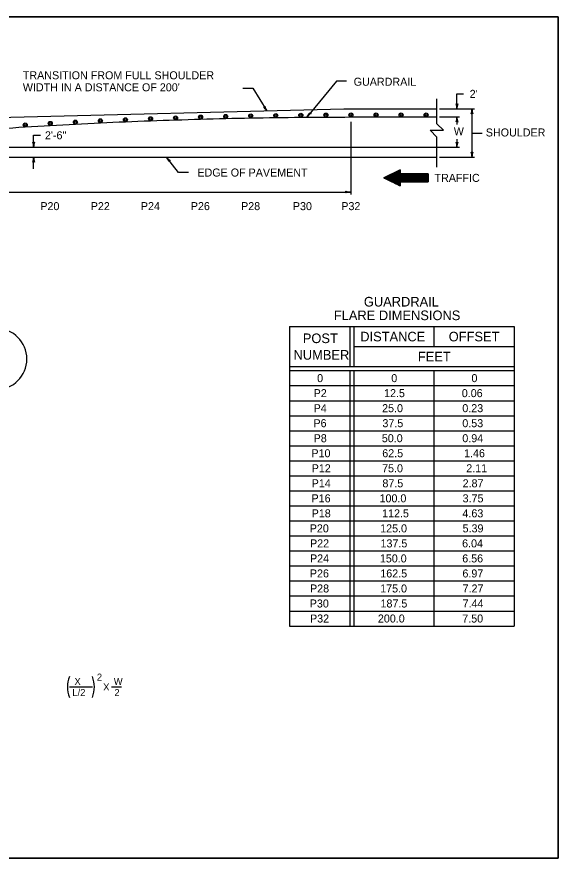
# Model space of a CAD drawing. Extents: x 1007 to 1035.5, y 1000.5 to 1021.5.
# Drawn here: x 1022 to 1035.5, y 1000.5 to 1021.5 of the extents above; entities that cross this region are included whole.
import ezdxf

# ---------------------------------------------------------------- set-up
doc = ezdxf.new("R2010")
doc.units = 0
for name, color, linetype in [('Level 1', 7, 'Continuous'), ('Level 10', 7, 'Continuous'), ('Level 11', 7, 'Continuous'), ('Level 15', 7, 'Continuous')]:
    doc.layers.add(name, color=color, linetype=linetype)

msp = doc.modelspace()

# ---------------------------------------------------------------- linework, layer by layer
at = {"layer": 'Level 1'}
for p, q in [((1029.967, 1019.89), (1029.239, 1019.003)), ((1030.217, 1019.89), (1029.967, 1019.89)), ((1027.636, 1019.718), (1027.886, 1019.718)), ((1027.886, 1019.718), (1028.231, 1019.154)), ((1032.975, 1019.2), (1032.975, 1019.575)), ((1032.975, 1019.575), (1033.139, 1019.575)), ((1010.15, 1018.7), (1030.15, 1019.2)), ((1030.15, 1019.2), (1032.475, 1019.2)), ((1032.538, 1019.2), (1033.413, 1019.2)), ((1033.35, 1019.2), (1033.35, 1018)), ((1030.331, 1019), (1032.475, 1019)), ((1032.538, 1019), (1033.038, 1019)), ((1032.975, 1019), (1032.975, 1018.816)), ((1030.331, 1018.876), (1030.331, 1017.063)), ((1022.416, 1018.25), (1022.416, 1018.545)), ((1022.416, 1018.545), (1022.586, 1018.545)), ((1033.35, 1018.6), (1033.603, 1018.6)), ((1032.975, 1018.449), (1032.975, 1018.249)), ((1013.803, 1018.249), (1033.038, 1018.249)), ((1007.5, 1018), (1032.475, 1018)), ((1022.416, 1017.705), (1022.416, 1018)), ((1032.538, 1018), (1033.413, 1018)), ((1018.693, 1017.125), (1030.331, 1017.125)), ((1028.801, 1013.769), (1028.801, 1006.294)), ((1028.801, 1013.769), (1034.401, 1013.769)), ((1030.301, 1013.769), (1030.301, 1012.769)), ((1030.401, 1013.769), (1030.401, 1012.769)), ((1032.401, 1013.769), (1032.401, 1013.269)), ((1034.401, 1013.769), (1034.401, 1006.294)), ((1030.401, 1013.269), (1034.401, 1013.269)), ((1028.801, 1012.769), (1034.401, 1012.769)), ((1028.801, 1012.669), (1034.401, 1012.669)), ((1030.301, 1012.669), (1030.301, 1006.294)), ((1030.401, 1012.669), (1030.401, 1006.294)), ((1032.401, 1012.669), (1032.401, 1006.294)), ((1028.801, 1012.294), (1033.358, 1012.294)), ((1028.801, 1012.294), (1034.401, 1012.294)), ((1033.554, 1012.294), (1033.901, 1012.294)), ((1028.801, 1011.919), (1033.358, 1011.919)), ((1028.801, 1011.919), (1034.401, 1011.919)), ((1033.554, 1011.919), (1033.901, 1011.919)), ((1028.801, 1011.544), (1033.358, 1011.544)), ((1028.801, 1011.544), (1034.401, 1011.544)), ((1033.554, 1011.544), (1033.901, 1011.544)), ((1028.801, 1011.169), (1033.358, 1011.169)), ((1028.801, 1011.169), (1034.401, 1011.169)), ((1033.554, 1011.169), (1033.901, 1011.169)), ((1028.801, 1010.794), (1033.358, 1010.794)), ((1028.801, 1010.794), (1034.401, 1010.794)), ((1033.554, 1010.794), (1033.901, 1010.794)), ((1028.801, 1010.419), (1033.358, 1010.419)), ((1028.801, 1010.419), (1034.401, 1010.419)), ((1033.554, 1010.419), (1033.901, 1010.419)), ((1028.801, 1010.044), (1033.358, 1010.044)), ((1028.801, 1010.044), (1034.401, 1010.044)), ((1033.554, 1010.044), (1033.901, 1010.044)), ((1028.801, 1009.669), (1033.358, 1009.669)), ((1028.801, 1009.669), (1034.401, 1009.669)), ((1033.554, 1009.669), (1033.901, 1009.669)), ((1028.801, 1009.294), (1033.358, 1009.294)), ((1028.801, 1009.294), (1034.401, 1009.294)), ((1033.554, 1009.294), (1033.901, 1009.294)), ((1028.801, 1008.919), (1033.358, 1008.919)), ((1028.801, 1008.919), (1034.401, 1008.919)), ((1033.554, 1008.919), (1033.901, 1008.919)), ((1028.801, 1008.544), (1033.358, 1008.544)), ((1028.801, 1008.544), (1034.401, 1008.544)), ((1033.554, 1008.544), (1033.901, 1008.544)), ((1028.801, 1008.169), (1033.358, 1008.169)), ((1028.801, 1008.169), (1034.401, 1008.169)), ((1033.554, 1008.169), (1033.901, 1008.169)), ((1028.801, 1007.794), (1033.358, 1007.794)), ((1028.801, 1007.794), (1034.401, 1007.794)), ((1033.554, 1007.794), (1033.901, 1007.794)), ((1028.801, 1007.419), (1033.358, 1007.419)), ((1028.801, 1007.419), (1034.401, 1007.419)), ((1033.554, 1007.419), (1033.901, 1007.419)), ((1028.801, 1007.044), (1033.358, 1007.044)), ((1028.801, 1007.044), (1034.401, 1007.044)), ((1033.554, 1007.044), (1033.901, 1007.044)), ((1028.801, 1006.669), (1033.358, 1006.669)), ((1028.801, 1006.669), (1034.401, 1006.669)), ((1033.554, 1006.669), (1033.901, 1006.669)), ((1028.801, 1006.294), (1034.401, 1006.294)), ((1023.307, 1004.773), (1023.884, 1004.773)), ((1024.357, 1004.773), (1024.603, 1004.773))]:
    msp.add_line(p, q, dxfattribs=at)
for points in [[(1032.475, 1017.75), (1032.475, 1018.5), (1032.309, 1018.667), (1032.642, 1018.667), (1032.475, 1018.833), (1032.475, 1019.45)], [(1031.525, 1017.666), (1031.555, 1017.666)], [(1031.545, 1017.676), (1031.555, 1017.676)], [(1031.163, 1017.476), (1032.255, 1017.476)], [(1031.167, 1017.486), (1032.255, 1017.486)], [(1031.183, 1017.466), (1032.255, 1017.466)], [(1031.183, 1017.466), (1032.255, 1017.466)], [(1031.187, 1017.496), (1032.255, 1017.496)], [(1031.203, 1017.456), (1032.255, 1017.456)], [(1031.207, 1017.506), (1032.255, 1017.506)], [(1031.227, 1017.516), (1032.255, 1017.516)], [(1031.246, 1017.526), (1032.255, 1017.526)], [(1031.266, 1017.536), (1032.255, 1017.536)], [(1031.286, 1017.546), (1032.255, 1017.546)], [(1031.306, 1017.556), (1032.255, 1017.556)], [(1031.326, 1017.566), (1032.255, 1017.566)], [(1031.346, 1017.576), (1032.255, 1017.576)], [(1031.366, 1017.586), (1031.555, 1017.586)], [(1031.386, 1017.596), (1031.555, 1017.596)], [(1031.386, 1017.596), (1031.555, 1017.596)], [(1031.406, 1017.606), (1031.555, 1017.606)], [(1031.426, 1017.616), (1031.555, 1017.616)], [(1031.446, 1017.626), (1031.555, 1017.626)], [(1031.466, 1017.636), (1031.555, 1017.636)], [(1031.486, 1017.646), (1031.555, 1017.646)], [(1031.506, 1017.656), (1031.555, 1017.656)], [(1031.224, 1017.446), (1032.255, 1017.446)], [(1031.244, 1017.436), (1032.255, 1017.436)], [(1031.264, 1017.426), (1032.255, 1017.426)], [(1031.284, 1017.416), (1032.255, 1017.416)], [(1031.304, 1017.406), (1032.255, 1017.406)], [(1031.324, 1017.396), (1032.255, 1017.396)], [(1031.344, 1017.386), (1032.255, 1017.386)], [(1031.354, 1017.381), (1032.255, 1017.381)], [(1031.374, 1017.371), (1031.555, 1017.371)], [(1031.394, 1017.361), (1031.555, 1017.361)], [(1031.414, 1017.351), (1031.555, 1017.351)], [(1031.434, 1017.341), (1031.555, 1017.341)], [(1031.454, 1017.331), (1031.555, 1017.331)], [(1031.474, 1017.321), (1031.555, 1017.321)], [(1031.495, 1017.311), (1031.555, 1017.311)], [(1031.515, 1017.301), (1031.555, 1017.301)], [(1031.535, 1017.291), (1031.555, 1017.291)], [(1031.555, 1017.281), (1031.555, 1017.281)]]:
    msp.add_lwpolyline(points, dxfattribs=at)
for points in [[(1031.155, 1017.48), (1031.555, 1017.281), (1031.555, 1017.381), (1032.255, 1017.381), (1032.255, 1017.581), (1031.555, 1017.581), (1031.555, 1017.681)], [(1031.555, 1017.281), (1031.155, 1017.48), (1031.555, 1017.681), (1031.555, 1017.581), (1032.255, 1017.581), (1032.255, 1017.381), (1031.555, 1017.381)]]:
    msp.add_lwpolyline(points, close=True, dxfattribs=at)
for centre, radius in [((1023.456, 1018.872), 0.05), ((1024.081, 1018.905), 0.05), ((1024.081, 1018.905), 0.025), ((1024.706, 1018.931), 0.05), ((1024.706, 1018.931), 0.025), ((1025.331, 1018.957), 0.05), ((1025.331, 1018.957), 0.025), ((1025.956, 1018.977), 0.05), ((1025.956, 1018.977), 0.025), ((1026.581, 1018.998), 0.05), ((1026.581, 1018.998), 0.025), ((1027.206, 1019.013), 0.05), ((1027.206, 1019.013), 0.025), ((1027.831, 1019.028), 0.05), ((1027.831, 1019.028), 0.025), ((1028.456, 1019.036), 0.05), ((1028.456, 1019.036), 0.025), ((1029.081, 1019.045), 0.05), ((1029.081, 1019.045), 0.025), ((1029.706, 1019.048), 0.05), ((1029.706, 1019.048), 0.025), ((1030.331, 1019.051), 0.05), ((1030.331, 1019.051), 0.025), ((1030.956, 1019.051), 0.05), ((1030.956, 1019.051), 0.025), ((1031.581, 1019.051), 0.05), ((1031.581, 1019.051), 0.025), ((1032.206, 1019.051), 0.05), ((1032.206, 1019.051), 0.025), ((1022.206, 1018.802), 0.05), ((1022.206, 1018.802), 0.025), ((1022.831, 1018.84), 0.05), ((1022.831, 1018.84), 0.025), ((1023.456, 1018.872), 0.025)]:
    msp.add_circle(centre, radius, dxfattribs=at)
for centre, radius, start, end in [((1028.154, 1019.281), 0.0312, 260.1963, 342.313), ((1027.898, 1018.95), 0.391, 31.4217, 50.0905), ((1028.564, 1019.357), 0.391, 192.7689, 211.4156), ((1027.898, 1018.95), 0.391, 31.4095, 31.4217), ((1032.975, 1019.349), 0.0312, 228.7746, 310.8913), ((1032.585, 1019.2), 0.391, 0, 18.6688), ((1033.366, 1019.2), 0.391, 161.3472, 179.9939), ((1032.585, 1019.2), 0.391, 359.9878, 0), ((1032.96, 1019.2), 0.391, 341.3472, 359.9939), ((1033.741, 1019.2), 0.391, 180, 198.6688), ((1033.741, 1019.2), 0.391, 179.9878, 180), ((1028.937, 1019.25), 0.391, 320.6307, 339.2995), ((1029.541, 1018.755), 0.391, 121.9778, 140.6246), ((1028.937, 1019.25), 0.391, 320.6185, 320.6307), ((1029.334, 1019.117), 0.0312, 189.4053, 271.522), ((1032.585, 1019), 0.391, 341.3472, 359.9939), ((1033.366, 1019), 0.391, 180, 198.6688), ((1033.366, 1019), 0.391, 179.9878, 180), ((1033.35, 1019.051), 0.0312, 48.7746, 130.8913), ((1032.975, 1018.851), 0.0312, 48.7746, 130.8913), ((1022.416, 1018.399), 0.0312, 228.7746, 310.8913), ((1022.025, 1018.25), 0.391, 0, 18.6688), ((1022.807, 1018.25), 0.391, 161.3472, 179.9939), ((1032.975, 1018.398), 0.0312, 228.7746, 310.8913), ((1032.585, 1018.249), 0.391, 0, 18.6688), ((1033.366, 1018.249), 0.391, 161.3472, 179.9939), ((1022.025, 1018.25), 0.391, 359.9878, 0), ((1032.585, 1018.249), 0.391, 359.9878, 0), ((1033.35, 1018.149), 0.0312, 228.7746, 310.8913), ((1032.96, 1018), 0.391, 0, 18.6688), ((1033.741, 1018), 0.391, 161.3472, 179.9939), ((1022.025, 1018), 0.391, 341.3472, 359.9939), ((1022.416, 1017.851), 0.0312, 48.7746, 130.8913), ((1022.807, 1018), 0.391, 180, 198.6688), ((1022.807, 1018), 0.391, 179.9878, 180), ((1032.96, 1018), 0.391, 359.9878, 0), ((1030.331, 1017.516), 0.391, 251.3472, 269.9939), ((1030.183, 1017.125), 0.0312, 318.7746, 40.8913), ((1030.331, 1016.734), 0.391, 90, 108.6688), ((1030.331, 1016.734), 0.391, 89.9878, 90), ((1021.482, 1012.959), 0.764, 270.0031, 89.9969), ((1024.03, 1004.773), 0.769, 160.1373, 199.8627), ((1023.161, 1004.773), 0.769, 340.1373, 19.8627)]:
    msp.add_arc(centre, radius, start, end, dxfattribs=at)
msp.add_spline([(1010.331, 1018.25), (1011.581, 1018.256), (1012.831, 1018.273), (1014.081, 1018.303), (1015.331, 1018.344), (1016.581, 1018.396), (1017.831, 1018.461), (1019.081, 1018.537), (1020.331, 1018.625), (1021.581, 1018.713), (1022.831, 1018.789), (1024.081, 1018.854), (1025.331, 1018.906), (1026.581, 1018.947), (1027.831, 1018.977), (1029.081, 1018.994), (1030.331, 1019)], degree=3, dxfattribs=at)
at = {"layer": 'Level 10'}
for p, q in [((1007, 1021.5), (1035.5, 1021.5)), ((1035.5, 1021.5), (1035.5, 1000.5)), ((1035.5, 1000.5), (1007, 1000.5))]:
    msp.add_line(p, q, dxfattribs=at)
at = {"layer": 'Level 11'}
msp.add_lwpolyline([(1007, 1000.5), (1035.5, 1000.5), (1035.5, 1021.5), (1007, 1021.5)], close=True, dxfattribs=at)
at = {"layer": 'Level 15'}
for p, q in [((1026.027, 1017.613), (1025.73, 1018)), ((1026.277, 1017.613), (1026.027, 1017.613))]:
    msp.add_line(p, q, dxfattribs=at)
for centre, radius, start, end in [((1026.04, 1018.238), 0.391, 217.4845, 236.1532), ((1025.42, 1017.762), 0.391, 18.8316, 37.4784), ((1026.04, 1018.238), 0.391, 217.4722, 217.4845), ((1025.82, 1017.882), 0.0312, 86.2591, 168.3758)]:
    msp.add_arc(centre, radius, start, end, dxfattribs=at)

# ---------------------------------------------------------------- texts
at = {"layer": 'Level 1'}
for s, height, p in [('TRANSITION FROM FULL SHOULDER', 0.2, (1022.146, 1019.941)), ('GUARDRAIL', 0.2, (1030.399, 1019.78)), ("WIDTH IN A DISTANCE OF 200'", 0.2, (1022.146, 1019.641)), ("2'", 0.2, (1033.293, 1019.477)), ('W', 0.2, (1032.896, 1018.545)), ('SHOULDER', 0.2, (1033.695, 1018.514)), ("2'-6''", 0.2, (1022.697, 1018.443)), ('TRAFFIC', 0.2, (1032.415, 1017.38)), ('P20', 0.2, (1022.582, 1016.675)), ('P22', 0.2, (1023.84, 1016.675)), ('P24', 0.2, (1025.09, 1016.675)), ('P26', 0.2, (1026.336, 1016.675)), ('P28', 0.2, (1027.59, 1016.675)), ('P30', 0.2, (1028.882, 1016.675)), ('P32', 0.2, (1030.09, 1016.675)), ('GUARDRAIL', 0.24, (1030.653, 1014.269)), ('FLARE DIMENSIONS', 0.24, (1029.904, 1013.929)), ('POST', 0.24, (1029.13, 1013.356)), ('DISTANCE', 0.24, (1030.563, 1013.399)), ('OFFSET', 0.24, (1032.77, 1013.399)), ('NUMBER', 0.24, (1028.899, 1012.942)), ('FEET', 0.24, (1032.001, 1012.899)), ('0', 0.2, (1029.487, 1012.382)), ('0', 0.2, (1031.337, 1012.382)), ('0', 0.2, (1033.337, 1012.382)), ('P2', 0.2, (1029.4, 1012.007)), ('12.5', 0.2, (1031.157, 1012.007)), ('0.06', 0.2, (1033.096, 1012.007)), ('P4', 0.2, (1029.4, 1011.632)), ('25.0', 0.2, (1031.108, 1011.632)), ('0.23', 0.2, (1033.109, 1011.632)), ('P6', 0.2, (1029.395, 1011.257)), ('37.5', 0.2, (1031.116, 1011.257)), ('0.53', 0.2, (1033.109, 1011.257)), ('P8', 0.2, (1029.4, 1010.882)), ('50.0', 0.2, (1031.101, 1010.882)), ('0.94', 0.2, (1033.109, 1010.882)), ('P10', 0.2, (1029.344, 1010.507)), ('62.5', 0.2, (1031.112, 1010.507)), ('1.46', 0.2, (1033.153, 1010.507)), ('P12', 0.2, (1029.351, 1010.132)), ('75.0', 0.2, (1031.108, 1010.132)), ('2.11', 0.2, (1033.207, 1010.132)), ('P14', 0.2, (1029.351, 1009.757)), ('87.5', 0.2, (1031.116, 1009.757)), ('2.87', 0.2, (1033.116, 1009.757)), ('P16', 0.2, (1029.347, 1009.382)), ('100.0', 0.2, (1031.044, 1009.382)), ('3.75', 0.2, (1033.116, 1009.382)), ('P18', 0.2, (1029.351, 1009.007)), ('112.5', 0.2, (1031.108, 1009.007)), ('4.63', 0.2, (1033.112, 1009.007)), ('P20', 0.2, (1029.303, 1008.632)), ('125.0', 0.2, (1031.06, 1008.632)), ('5.39', 0.2, (1033.116, 1008.632)), ('P22', 0.2, (1029.31, 1008.257)), ('137.5', 0.2, (1031.068, 1008.257)), ('6.04', 0.2, (1033.104, 1008.257)), ('P24', 0.2, (1029.31, 1007.882)), ('150.0', 0.2, (1031.052, 1007.882)), ('6.56', 0.2, (1033.107, 1007.882)), ('P26', 0.2, (1029.306, 1007.507)), ('162.5', 0.2, (1031.063, 1007.507)), ('6.97', 0.2, (1033.112, 1007.507)), ('P28', 0.2, (1029.31, 1007.132)), ('175.0', 0.2, (1031.06, 1007.132)), ('7.27', 0.2, (1033.116, 1007.132)), ('P30', 0.2, (1029.303, 1006.757)), ('187.5', 0.2, (1031.068, 1006.757)), ('7.44', 0.2, (1033.116, 1006.757)), ('P32', 0.2, (1029.31, 1006.382)), ('200.0', 0.2, (1031.003, 1006.382)), ('7.50', 0.2, (1033.108, 1006.382)), ('2', 0.175, (1023.993, 1004.932)), (' X ', 0.175, (1023.369, 1004.823)), ('X', 0.175, (1024.15, 1004.686)), ('W', 0.175, (1024.415, 1004.823)), ('L/2', 0.175, (1023.382, 1004.548)), ('2', 0.175, (1024.43, 1004.548))]:
    msp.add_text(s, height=height, dxfattribs=at).set_placement(p)
at = {"layer": 'Level 15'}
msp.add_text('EDGE OF PAVEMENT', height=0.2, dxfattribs=at).set_placement((1026.5, 1017.513))

doc.saveas('drawing.dxf')
